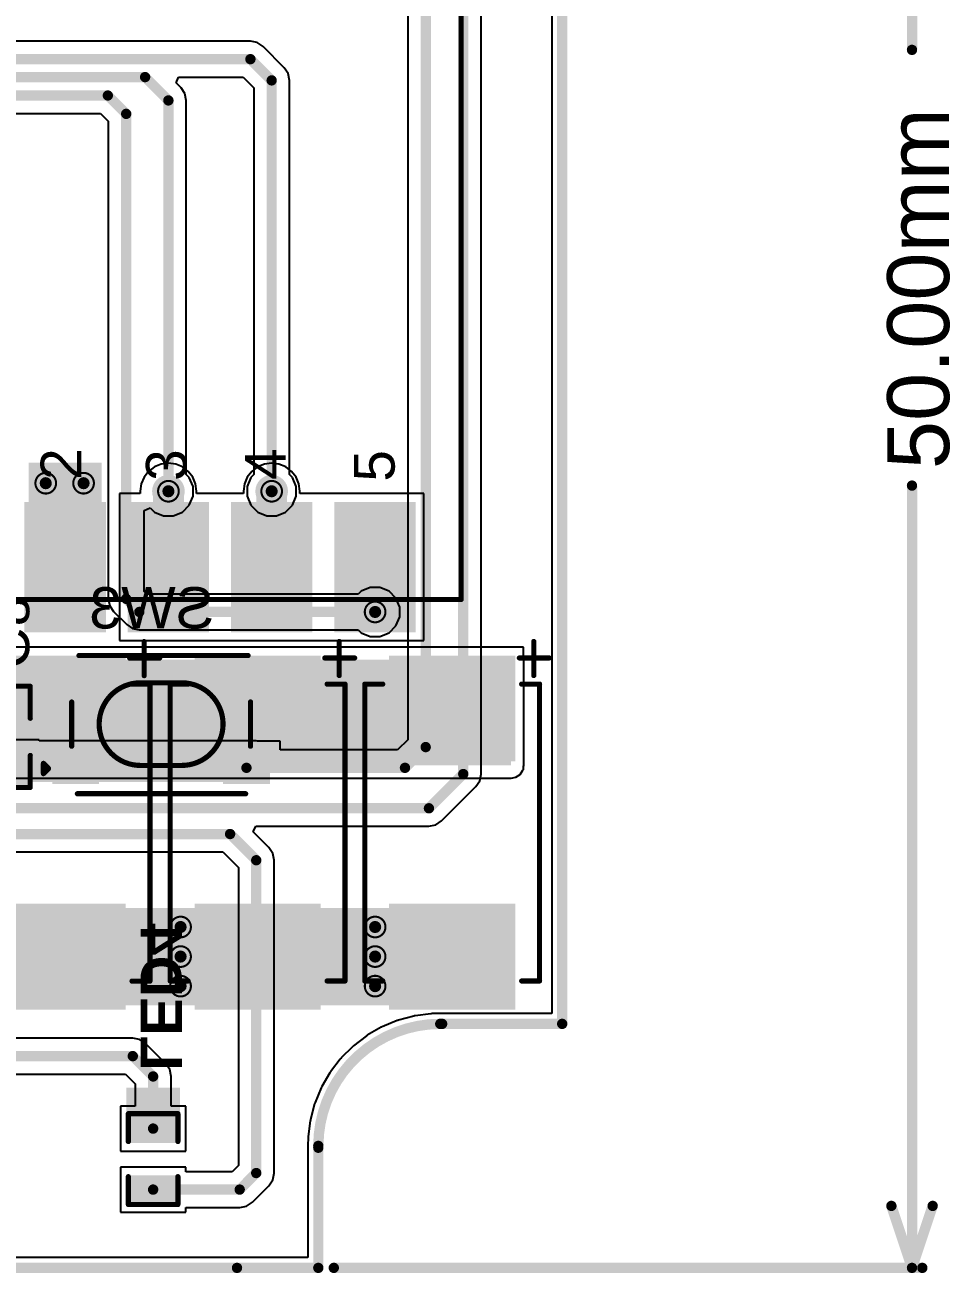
# Model space of a CAD drawing. Header units: inches. Extents: x -46 to 312, y 0 to 111.
# Drawn here: x -7.22 to 15.54, y -0.13 to 30.56 of the extents above; entities that cross this region are included whole.
import ezdxf

# ---------------------------------------------------------------- set-up
doc = ezdxf.new("R2010")
doc.units = ezdxf.units.IN
for name, color, linetype in [('Board Outline', 216, 'Continuous'), ('Bottom Layer', 5, 'Continuous'), ('Bottom Overlay', 54, 'Continuous'), ('Bottom Paste', 16, 'Continuous'), ('Bottom Solder', 6, 'Continuous'), ('Draft and Dimension', 6, 'Continuous'), ('Drill Drawing', 1, 'Continuous'), ('Top Layer', 1, 'Continuous'), ('Top Overlay', 2, 'Continuous'), ('Top Paste', 8, 'Continuous'), ('Top Solder', 216, 'Continuous'), ('Via Holes', 16, 'Continuous')]:
    doc.layers.add(name, color=color, linetype=linetype)
doc.styles.add('Arial', font='', dxfattribs={"height": 0.2})
doc.styles.add('Arial_Bold', font='', dxfattribs={"height": 0.2})
doc.styles.get('Arial').set_extended_font_data('Arial')
doc.styles.get('Arial_Bold').set_extended_font_data('Arial', bold=True)

# ---------------------------------------------------------------- blocks, each defined once
blk = doc.blocks.new('TSA016A2518A_B_3')
at = {"layer": 'Bottom Layer'}
for points in [[(-2.625, 1.425), (-1.575, 1.425), (-1.575, 0.725), (-2.625, 0.725)], [(1.575, 1.425), (2.625, 1.425), (2.625, 0.725), (1.575, 0.725)], [(-2.625, -0.725), (-1.575, -0.725), (-1.575, -1.425), (-2.625, -1.425)], [(1.575, -0.725), (2.625, -0.725), (2.625, -1.425), (1.575, -1.425)]]:
    blk.add_hatch(color=5, dxfattribs=at).paths.add_polyline_path(points)
at = {"layer": 'Bottom Paste'}
for points in [[(-2.625, 1.425), (-1.575, 1.425), (-1.575, 0.725), (-2.625, 0.725)], [(1.575, 1.425), (2.625, 1.425), (2.625, 0.725), (1.575, 0.725)], [(-2.625, -0.725), (-1.575, -0.725), (-1.575, -1.425), (-2.625, -1.425)], [(1.575, -0.725), (2.625, -0.725), (2.625, -1.425), (1.575, -1.425)]]:
    blk.add_hatch(color=16, dxfattribs=at).paths.add_polyline_path(points)
at = {"layer": 'Bottom Solder'}
for points in [[(-2.676, 1.476), (-1.524, 1.476), (-1.524, 0.674), (-2.676, 0.674)], [(1.524, 1.476), (2.676, 1.476), (2.676, 0.674), (1.524, 0.674)], [(-2.676, -0.674), (-1.524, -0.674), (-1.524, -1.476), (-2.676, -1.476)], [(1.524, -0.674), (2.676, -0.674), (2.676, -1.476), (1.524, -1.476)]]:
    blk.add_hatch(color=6, dxfattribs=at).paths.add_polyline_path(points)
at = {"layer": 'Bottom Overlay', "const_width": 0.127}
for points in [[(-2.02, 1.686), (-1.395, 1.686)], [(-1.395, 1.686), (1.367, 1.686)], [(1.367, 1.686), (2.14, 1.686)], [(-0.508, 1.016), (0.508, 1.016)], [(-2.2, -0.544), (-2.2, 0.544)], [(2.2, -0.544), (2.2, 0.544)], [(-2.896, -0.965), (-2.769, -1.092)], [(-2.896, -1.219), (-2.896, -0.965)], [(-2.896, -1.219), (-2.769, -1.092)], [(-0.508, -1.016), (0.508, -1.016)], [(-2.06, -1.712), (-1.366, -1.712)], [(-1.366, -1.712), (1.366, -1.712)], [(1.366, -1.712), (2.08, -1.712)]]:
    blk.add_lwpolyline(points, dxfattribs=at)
at = {"layer": 'Bottom Overlay', "const_width": 0.0635}
for points in [[(-2.052, 1.686, 1), (-1.988, 1.686, 1)], [(-1.427, 1.686, 1), (-1.363, 1.686, 1)], [(-1.427, 1.686, 1), (-1.363, 1.686, 1)], [(1.335, 1.686, 1), (1.399, 1.686, 1)], [(1.335, 1.686, 1), (1.399, 1.686, 1)], [(2.108, 1.686, 1), (2.172, 1.686, 1)], [(-0.54, 1.016, 1), (-0.476, 1.016, 1)], [(-0.54, 1.016, 1), (-0.476, 1.016, 1)], [(0.476, 1.016, 1), (0.54, 1.016, 1)], [(0.476, 1.016, 1), (0.54, 1.016, 1)], [(-2.232, 0.544, 1), (-2.168, 0.544, 1)], [(2.168, 0.544, 1), (2.232, 0.544, 1)], [(-2.232, -0.544, 1), (-2.168, -0.544, 1)], [(2.168, -0.544, 1), (2.232, -0.544, 1)], [(-2.927, -0.965, 1), (-2.864, -0.965, 1)], [(-2.927, -0.965, 1), (-2.864, -0.965, 1)], [(-2.927, -1.219, 1), (-2.864, -1.219, 1)], [(-2.927, -1.219, 1), (-2.864, -1.219, 1)], [(-2.8, -1.092, 1), (-2.737, -1.092, 1)], [(-2.8, -1.092, 1), (-2.737, -1.092, 1)], [(-0.54, -1.016, 1), (-0.476, -1.016, 1)], [(-0.54, -1.016, 1), (-0.476, -1.016, 1)], [(0.476, -1.016, 1), (0.54, -1.016, 1)], [(0.476, -1.016, 1), (0.54, -1.016, 1)], [(-2.092, -1.712, 1), (-2.028, -1.712, 1)], [(-1.398, -1.712, 1), (-1.335, -1.712, 1)], [(-1.398, -1.712, 1), (-1.335, -1.712, 1)], [(1.335, -1.712, 1), (1.398, -1.712, 1)], [(1.335, -1.712, 1), (1.398, -1.712, 1)], [(2.048, -1.712, 1), (2.112, -1.712, 1)]]:
    blk.add_lwpolyline(points, format="xyb", close=True, dxfattribs=at)
at = {"layer": 'Bottom Overlay', "const_width": 0.127}
for points in [[(-0.508, -1.016, -1), (-0.508, 1.016)], [(0.508, 1.016, -1), (0.508, -1.016)]]:
    blk.add_lwpolyline(points, format="xyb", dxfattribs=at)
blk = doc.blocks.new('HC_12_M______SMD_6')
at = {"layer": 'Top Layer'}
for points in [[(-14.873, 6.906), (-11.873, 6.906), (-11.873, 5.106), (-14.873, 5.106)], [(11.627, 6.026), (14.627, 6.026), (14.627, 4.226), (11.627, 4.226)], [(-14.873, 4.366), (-11.873, 4.366), (-11.873, 2.566), (-14.873, 2.566)], [(11.627, 3.486), (14.627, 3.486), (14.627, 1.686), (11.627, 1.686)], [(-14.873, 1.826), (-11.873, 1.826), (-11.873, 0.026), (-14.873, 0.026)], [(11.627, 0.946), (14.627, 0.946), (14.627, -0.854), (11.627, -0.854)], [(-14.873, -0.714), (-11.873, -0.714), (-11.873, -2.514), (-14.873, -2.514)], [(-14.873, -3.254), (-11.873, -3.254), (-11.873, -5.054), (-14.873, -5.054)]]:
    blk.add_hatch(color=1, dxfattribs=at).paths.add_polyline_path(points)
at = {"layer": 'Top Paste'}
for points in [[(-14.873, 6.906), (-11.873, 6.906), (-11.873, 5.106), (-14.873, 5.106)], [(11.627, 6.026), (14.627, 6.026), (14.627, 4.226), (11.627, 4.226)], [(-14.873, 4.366), (-11.873, 4.366), (-11.873, 2.566), (-14.873, 2.566)], [(11.627, 3.486), (14.627, 3.486), (14.627, 1.686), (11.627, 1.686)], [(-14.873, 1.826), (-11.873, 1.826), (-11.873, 0.026), (-14.873, 0.026)], [(11.627, 0.946), (14.627, 0.946), (14.627, -0.854), (11.627, -0.854)], [(-14.873, -0.714), (-11.873, -0.714), (-11.873, -2.514), (-14.873, -2.514)], [(-14.873, -3.254), (-11.873, -3.254), (-11.873, -5.054), (-14.873, -5.054)]]:
    blk.add_hatch(color=8, dxfattribs=at).paths.add_polyline_path(points)
at = {"layer": 'Top Solder'}
for points in [[(-14.975, 7.008), (-11.772, 7.008), (-11.772, 5.005), (-14.975, 5.005)], [(11.525, 6.128), (14.728, 6.128), (14.728, 4.125), (11.525, 4.125)], [(-14.975, 4.468), (-11.772, 4.468), (-11.772, 2.465), (-14.975, 2.465)], [(11.525, 3.588), (14.728, 3.588), (14.728, 1.585), (11.525, 1.585)], [(-14.975, 1.928), (-11.772, 1.928), (-11.772, -0.075), (-14.975, -0.075)], [(11.525, 1.048), (14.728, 1.048), (14.728, -0.955), (11.525, -0.955)], [(-14.975, -0.612), (-11.772, -0.612), (-11.772, -2.615), (-14.975, -2.615)], [(-14.975, -3.152), (-11.772, -3.152), (-11.772, -5.155), (-14.975, -5.155)]]:
    blk.add_hatch(color=216, dxfattribs=at).paths.add_polyline_path(points)
at = {"layer": 'Top Overlay', "const_width": 0.127}
for points in [[(-14.173, 8.126), (-14.173, -6.274)], [(-14.173, 8.126), (13.627, 8.126)], [(13.627, 8.126), (13.627, -6.274)], [(-14.173, -6.274), (13.627, -6.274)]]:
    blk.add_lwpolyline(points, dxfattribs=at)
at = {"layer": 'Top Overlay', "const_width": 0.0635}
for points in [[(-14.205, 8.126, 1), (-14.141, 8.126, 1)], [(-14.205, 8.126, 1), (-14.141, 8.126, 1)], [(13.595, 8.126, 1), (13.659, 8.126, 1)], [(13.595, 8.126, 1), (13.659, 8.126, 1)], [(-14.205, -6.274, 1), (-14.141, -6.274, 1)], [(-14.205, -6.274, 1), (-14.141, -6.274, 1)], [(13.595, -6.274, 1), (13.659, -6.274, 1)], [(13.595, -6.274, 1), (13.659, -6.274, 1)]]:
    blk.add_lwpolyline(points, format="xyb", close=True, dxfattribs=at)
at = {"layer": 'Top Overlay', "style": 'Arial'}
for s, p in [('1', (-11.028, 5.612)), ('7', (10.331, 4.696)), ('2', (-11.23, 3.07)), ('6', (10.131, 2.232)), ('3', (-11.255, 0.479)), ('8', (10.131, -0.359)), ('4', (-11.23, -1.959)), ('5', (-11.274, -4.64))]:
    blk.add_text(s, height=1, dxfattribs=at).set_placement(p)
blk = doc.blocks.new('CASE_D_9')
at = {"layer": 'Top Layer'}
for points in [[(-4.25, 1.45), (-1.85, 1.45), (-1.85, -1.45), (-4.25, -1.45)], [(1.85, 1.45), (4.25, 1.45), (4.25, -1.45), (1.85, -1.45)]]:
    blk.add_hatch(color=1, dxfattribs=at).paths.add_polyline_path(points)
at = {"layer": 'Top Paste'}
for points in [[(-4.25, 1.45), (-1.85, 1.45), (-1.85, -1.45), (-4.25, -1.45)], [(1.85, 1.45), (4.25, 1.45), (4.25, -1.45), (1.85, -1.45)]]:
    blk.add_hatch(color=8, dxfattribs=at).paths.add_polyline_path(points)
at = {"layer": 'Top Solder'}
for points in [[(-4.352, 1.552), (-1.748, 1.552), (-1.748, -1.552), (-4.352, -1.552)], [(1.748, 1.552), (4.352, 1.552), (4.352, -1.552), (1.748, -1.552)]]:
    blk.add_hatch(color=216, dxfattribs=at).paths.add_polyline_path(points)
at = {"layer": 'Top Overlay', "const_width": 0.127}
for points in [[(-4.293, 1.651), (-4.293, 2.388)], [(-3.65, 1.709), (-3.65, 2.15)], [(3.65, 2.15), (-3.65, 2.15)], [(3.65, 1.709), (3.65, 2.15)], [(-3.861, 2.007), (-4.699, 2.007)], [(-3.65, -2.15), (-3.65, -1.709)], [(3.65, -2.15), (3.65, -1.709)], [(3.65, -2.15), (-3.65, -2.15)]]:
    blk.add_lwpolyline(points, dxfattribs=at)
at = {"layer": 'Top Overlay', "const_width": 0.0635}
for points in [[(-4.324, 2.388, 1), (-4.261, 2.388, 1)], [(-3.682, 2.15, 1), (-3.618, 2.15, 1)], [(-3.682, 2.15, 1), (-3.618, 2.15, 1)], [(3.618, 2.15, 1), (3.682, 2.15, 1)], [(3.618, 2.15, 1), (3.682, 2.15, 1)], [(-4.731, 2.007, 1), (-4.667, 2.007, 1)], [(-3.893, 2.007, 1), (-3.829, 2.007, 1)], [(-4.324, 1.651, 1), (-4.261, 1.651, 1)], [(-3.682, 1.709, 1), (-3.618, 1.709, 1)], [(3.618, 1.709, 1), (3.682, 1.709, 1)], [(-3.682, -1.709, 1), (-3.618, -1.709, 1)], [(3.618, -1.709, 1), (3.682, -1.709, 1)], [(-3.682, -2.15, 1), (-3.618, -2.15, 1)], [(-3.682, -2.15, 1), (-3.618, -2.15, 1)], [(3.618, -2.15, 1), (3.682, -2.15, 1)], [(3.618, -2.15, 1), (3.682, -2.15, 1)]]:
    blk.add_lwpolyline(points, format="xyb", close=True, dxfattribs=at)
blk = doc.blocks.new('CASE_D_10')
at = {"layer": 'Top Layer'}
for points in [[(-4.25, 1.45), (-1.85, 1.45), (-1.85, -1.45), (-4.25, -1.45)], [(1.85, 1.45), (4.25, 1.45), (4.25, -1.45), (1.85, -1.45)]]:
    blk.add_hatch(color=1, dxfattribs=at).paths.add_polyline_path(points)
at = {"layer": 'Top Paste'}
for points in [[(-4.25, 1.45), (-1.85, 1.45), (-1.85, -1.45), (-4.25, -1.45)], [(1.85, 1.45), (4.25, 1.45), (4.25, -1.45), (1.85, -1.45)]]:
    blk.add_hatch(color=8, dxfattribs=at).paths.add_polyline_path(points)
at = {"layer": 'Top Solder'}
for points in [[(-4.352, 1.552), (-1.748, 1.552), (-1.748, -1.552), (-4.352, -1.552)], [(1.748, 1.552), (4.352, 1.552), (4.352, -1.552), (1.748, -1.552)]]:
    blk.add_hatch(color=216, dxfattribs=at).paths.add_polyline_path(points)
at = {"layer": 'Top Overlay', "const_width": 0.127}
for points in [[(-4.293, 1.651), (-4.293, 2.388)], [(3.65, 2.15), (-3.65, 2.15)], [(-3.65, 1.709), (-3.65, 2.15)], [(3.65, 1.709), (3.65, 2.15)], [(-3.861, 2.007), (-4.699, 2.007)], [(-3.65, -2.15), (-3.65, -1.709)], [(3.65, -2.15), (3.65, -1.709)], [(3.65, -2.15), (-3.65, -2.15)]]:
    blk.add_lwpolyline(points, dxfattribs=at)
at = {"layer": 'Top Overlay', "const_width": 0.0635}
for points in [[(-4.324, 2.388, 1), (-4.261, 2.388, 1)], [(-3.682, 2.15, 1), (-3.618, 2.15, 1)], [(-3.682, 2.15, 1), (-3.618, 2.15, 1)], [(3.618, 2.15, 1), (3.682, 2.15, 1)], [(3.618, 2.15, 1), (3.682, 2.15, 1)], [(-4.731, 2.007, 1), (-4.667, 2.007, 1)], [(-3.893, 2.007, 1), (-3.829, 2.007, 1)], [(-4.324, 1.651, 1), (-4.261, 1.651, 1)], [(-3.682, 1.709, 1), (-3.618, 1.709, 1)], [(3.618, 1.709, 1), (3.682, 1.709, 1)], [(-3.682, -1.709, 1), (-3.618, -1.709, 1)], [(3.618, -1.709, 1), (3.682, -1.709, 1)], [(-3.682, -2.15, 1), (-3.618, -2.15, 1)], [(-3.682, -2.15, 1), (-3.618, -2.15, 1)], [(3.618, -2.15, 1), (3.682, -2.15, 1)], [(3.618, -2.15, 1), (3.682, -2.15, 1)]]:
    blk.add_lwpolyline(points, format="xyb", close=True, dxfattribs=at)
blk = doc.blocks.new('LED_0603_B_39')
at = {"layer": 'Bottom Layer'}
for points in [[(-1, 0.5), (-0.5, 0.5), (-0.5, -0.5), (-1, -0.5)], [(0.5, 0.5), (1, 0.5), (1, -0.5), (0.5, -0.5)]]:
    blk.add_hatch(color=5, dxfattribs=at).paths.add_polyline_path(points)
at = {"layer": 'Bottom Overlay'}
blk.add_hatch(color=54, dxfattribs=at).paths.add_polyline_path([(1.118, -0.66), (1.753, -0.66), (1.753, 0.66), (1.118, 0.66)])
at = {"layer": 'Bottom Paste'}
for points in [[(-1, 0.5), (-0.5, 0.5), (-0.5, -0.5), (-1, -0.5)], [(0.5, 0.5), (1, 0.5), (1, -0.5), (0.5, -0.5)]]:
    blk.add_hatch(color=16, dxfattribs=at).paths.add_polyline_path(points)
at = {"layer": 'Bottom Solder'}
for points in [[(-1.102, 0.602), (-0.398, 0.602), (-0.398, -0.602), (-1.102, -0.602)], [(0.398, 0.602), (1.102, 0.602), (1.102, -0.602), (0.398, -0.602)]]:
    blk.add_hatch(color=6, dxfattribs=at).paths.add_polyline_path(points)
at = {"layer": 'Bottom Overlay', "const_width": 0.127}
for points in [[(-1.118, 0.61), (-0.432, 0.61)], [(-1.118, 0.61), (-1.118, -0.61)], [(0.432, 0.61), (1.118, 0.61)], [(1.118, 0.61), (1.118, -0.61)], [(-1.118, -0.61), (-0.432, -0.61)], [(0.432, -0.61), (1.118, -0.61)]]:
    blk.add_lwpolyline(points, dxfattribs=at)
at = {"layer": 'Bottom Overlay', "const_width": 0.0635}
for points in [[(-1.149, 0.61, 1), (-1.086, 0.61, 1)], [(-1.149, 0.61, 1), (-1.086, 0.61, 1)], [(-0.464, 0.61, 1), (-0.4, 0.61, 1)], [(0.4, 0.61, 1), (0.464, 0.61, 1)], [(1.086, 0.61, 1), (1.149, 0.61, 1)], [(1.086, 0.61, 1), (1.149, 0.61, 1)], [(-1.149, -0.61, 1), (-1.086, -0.61, 1)], [(-1.149, -0.61, 1), (-1.086, -0.61, 1)], [(-0.464, -0.61, 1), (-0.4, -0.61, 1)], [(0.4, -0.61, 1), (0.464, -0.61, 1)], [(1.086, -0.61, 1), (1.149, -0.61, 1)], [(1.086, -0.61, 1), (1.149, -0.61, 1)]]:
    blk.add_lwpolyline(points, format="xyb", close=True, dxfattribs=at)
blk = doc.blocks.new('CASE_D_84')
at = {"layer": 'Top Layer'}
for points in [[(-4.25, 1.45), (-1.85, 1.45), (-1.85, -1.45), (-4.25, -1.45)], [(1.85, 1.45), (4.25, 1.45), (4.25, -1.45), (1.85, -1.45)]]:
    blk.add_hatch(color=1, dxfattribs=at).paths.add_polyline_path(points)
at = {"layer": 'Top Paste'}
for points in [[(-4.25, 1.45), (-1.85, 1.45), (-1.85, -1.45), (-4.25, -1.45)], [(1.85, 1.45), (4.25, 1.45), (4.25, -1.45), (1.85, -1.45)]]:
    blk.add_hatch(color=8, dxfattribs=at).paths.add_polyline_path(points)
at = {"layer": 'Top Solder'}
for points in [[(-4.352, 1.552), (-1.748, 1.552), (-1.748, -1.552), (-4.352, -1.552)], [(1.748, 1.552), (4.352, 1.552), (4.352, -1.552), (1.748, -1.552)]]:
    blk.add_hatch(color=216, dxfattribs=at).paths.add_polyline_path(points)
at = {"layer": 'Top Overlay', "const_width": 0.127}
for points in [[(-4.293, 1.651), (-4.293, 2.388)], [(-3.65, 1.709), (-3.65, 2.15)], [(3.65, 2.15), (-3.65, 2.15)], [(3.65, 1.709), (3.65, 2.15)], [(-3.861, 2.007), (-4.699, 2.007)], [(-3.65, -2.15), (-3.65, -1.709)], [(3.65, -2.15), (3.65, -1.709)], [(3.65, -2.15), (-3.65, -2.15)]]:
    blk.add_lwpolyline(points, dxfattribs=at)
at = {"layer": 'Top Overlay', "const_width": 0.0635}
for points in [[(-4.324, 2.388, 1), (-4.261, 2.388, 1)], [(-3.682, 2.15, 1), (-3.618, 2.15, 1)], [(-3.682, 2.15, 1), (-3.618, 2.15, 1)], [(3.618, 2.15, 1), (3.682, 2.15, 1)], [(3.618, 2.15, 1), (3.682, 2.15, 1)], [(-4.731, 2.007, 1), (-4.667, 2.007, 1)], [(-3.893, 2.007, 1), (-3.829, 2.007, 1)], [(-4.324, 1.651, 1), (-4.261, 1.651, 1)], [(-3.682, 1.709, 1), (-3.618, 1.709, 1)], [(3.618, 1.709, 1), (3.682, 1.709, 1)], [(-3.682, -1.709, 1), (-3.618, -1.709, 1)], [(3.618, -1.709, 1), (3.682, -1.709, 1)], [(-3.682, -2.15, 1), (-3.618, -2.15, 1)], [(-3.682, -2.15, 1), (-3.618, -2.15, 1)], [(3.618, -2.15, 1), (3.682, -2.15, 1)], [(3.618, -2.15, 1), (3.682, -2.15, 1)]]:
    blk.add_lwpolyline(points, format="xyb", close=True, dxfattribs=at)
blk = doc.blocks.new('C__0603_B_86')
at = {"layer": 'Bottom Layer'}
for points in [[(-1.143, -0.445), (-1.143, 0.445), (-0.381, 0.445), (-0.381, -0.445)], [(0.381, -0.445), (0.381, 0.445), (1.143, 0.445), (1.143, -0.445)]]:
    blk.add_hatch(color=5, dxfattribs=at).paths.add_polyline_path(points)
at = {"layer": 'Bottom Paste'}
for points in [[(-1.143, -0.445), (-1.143, 0.445), (-0.381, 0.445), (-0.381, -0.445)], [(0.381, -0.445), (0.381, 0.445), (1.143, 0.445), (1.143, -0.445)]]:
    blk.add_hatch(color=16, dxfattribs=at).paths.add_polyline_path(points)
at = {"layer": 'Bottom Solder'}
for points in [[(-1.203, -0.504), (-1.203, 0.504), (-0.321, 0.504), (-0.321, -0.504)], [(0.321, -0.504), (0.321, 0.504), (1.203, 0.504), (1.203, -0.504)]]:
    blk.add_hatch(color=6, dxfattribs=at).paths.add_polyline_path(points)
at = {"layer": 'Bottom Overlay', "const_width": 0.127}
for points in [[(-1.245, 0.533), (-0.457, 0.533)], [(-1.245, 0.533), (-1.245, -0.533)], [(0.457, 0.533), (1.245, 0.533)], [(1.245, 0.533), (1.245, -0.533)], [(-1.245, -0.533), (-0.457, -0.533)], [(0.457, -0.533), (1.245, -0.533)]]:
    blk.add_lwpolyline(points, dxfattribs=at)
at = {"layer": 'Bottom Overlay', "const_width": 0.0635}
for points in [[(-1.276, 0.533, 1), (-1.213, 0.533, 1)], [(-1.276, 0.533, 1), (-1.213, 0.533, 1)], [(-0.489, 0.533, 1), (-0.425, 0.533, 1)], [(0.425, 0.533, 1), (0.489, 0.533, 1)], [(1.213, 0.533, 1), (1.276, 0.533, 1)], [(1.213, 0.533, 1), (1.276, 0.533, 1)], [(-1.276, -0.533, 1), (-1.213, -0.533, 1)], [(-1.276, -0.533, 1), (-1.213, -0.533, 1)], [(-0.489, -0.533, 1), (-0.425, -0.533, 1)], [(0.425, -0.533, 1), (0.489, -0.533, 1)], [(1.213, -0.533, 1), (1.276, -0.533, 1)], [(1.213, -0.533, 1), (1.276, -0.533, 1)]]:
    blk.add_lwpolyline(points, format="xyb", close=True, dxfattribs=at)

msp = doc.modelspace()

# ---------------------------------------------------------------- hatches: boundary and pattern name
at = {"layer": 'Bottom Layer'}
h = msp.add_hatch(color=5, dxfattribs=at)
edge = h.paths.add_edge_path()
edge.add_arc((-6.706, 19.295), 0.3, 0, 360)
h = msp.add_hatch(color=5, dxfattribs=at)
edge = h.paths.add_edge_path()
edge.add_arc((-5.775, 19.295), 0.3, 0, 360)
h = msp.add_hatch(color=5, dxfattribs=at)
edge = h.paths.add_edge_path()
edge.add_arc((-3.688, 19.097), 0.3, 0, 360)
h = msp.add_hatch(color=5, dxfattribs=at)
edge = h.paths.add_edge_path()
edge.add_arc((-1.148, 19.097), 0.3, 0, 360)
h = msp.add_hatch(color=5, dxfattribs=at)
edge = h.paths.add_edge_path()
edge.add_arc((1.397, 16.129), 0.3, 0, 360)
msp.add_hatch(color=5, dxfattribs=at).paths.add_polyline_path([(-1.527, 12.646), (-9.144, 12.646), (-9.144, 11.946), (-1.527, 11.946)])
h = msp.add_hatch(color=5, dxfattribs=at)
edge = h.paths.add_edge_path()
edge.add_arc((-3.389, 8.382), 0.3, 0, 360)
h = msp.add_hatch(color=5, dxfattribs=at)
edge = h.paths.add_edge_path()
edge.add_arc((1.397, 8.382), 0.3, 0, 360)
h = msp.add_hatch(color=5, dxfattribs=at)
edge = h.paths.add_edge_path()
edge.add_arc((-3.389, 7.655), 0.3, 0, 360)
h = msp.add_hatch(color=5, dxfattribs=at)
edge = h.paths.add_edge_path()
edge.add_arc((1.397, 7.655), 0.3, 0, 360)
h = msp.add_hatch(color=5, dxfattribs=at)
edge = h.paths.add_edge_path()
edge.add_arc((-3.389, 6.928), 0.3, 0, 360)
h = msp.add_hatch(color=5, dxfattribs=at)
edge = h.paths.add_edge_path()
edge.add_arc((1.397, 6.928), 0.3, 0, 360)
at = {"layer": 'Bottom Solder'}
h = msp.add_hatch(color=6, dxfattribs=at)
edge = h.paths.add_edge_path()
edge.add_arc((-6.706, 19.295), 0.402, 0, 360)
h = msp.add_hatch(color=6, dxfattribs=at)
edge = h.paths.add_edge_path()
edge.add_arc((-5.775, 19.295), 0.402, 0, 360)
h = msp.add_hatch(color=6, dxfattribs=at)
edge = h.paths.add_edge_path()
edge.add_arc((-3.688, 19.097), 0.402, 0, 360)
h = msp.add_hatch(color=6, dxfattribs=at)
edge = h.paths.add_edge_path()
edge.add_arc((-1.148, 19.097), 0.402, 0, 360)
h = msp.add_hatch(color=6, dxfattribs=at)
edge = h.paths.add_edge_path()
edge.add_arc((1.397, 16.129), 0.402, 0, 360)
h = msp.add_hatch(color=6, dxfattribs=at)
edge = h.paths.add_edge_path()
edge.add_arc((-3.389, 8.382), 0.402, 0, 360)
h = msp.add_hatch(color=6, dxfattribs=at)
edge = h.paths.add_edge_path()
edge.add_arc((1.397, 8.382), 0.402, 0, 360)
h = msp.add_hatch(color=6, dxfattribs=at)
edge = h.paths.add_edge_path()
edge.add_arc((-3.389, 7.655), 0.402, 0, 360)
h = msp.add_hatch(color=6, dxfattribs=at)
edge = h.paths.add_edge_path()
edge.add_arc((1.397, 7.655), 0.402, 0, 360)
h = msp.add_hatch(color=6, dxfattribs=at)
edge = h.paths.add_edge_path()
edge.add_arc((-3.389, 6.928), 0.402, 0, 360)
h = msp.add_hatch(color=6, dxfattribs=at)
edge = h.paths.add_edge_path()
edge.add_arc((1.397, 6.928), 0.402, 0, 360)
at = {"layer": 'Top Layer'}
for points in [[(-7.128, 17.018), (-5.328, 17.018), (-5.328, 19.797), (-7.128, 19.797)], [(-11.941, 12.355), (4.743, 12.355), (4.743, 14.955), (-11.941, 14.955)], [(-7.742, 6.455), (4.743, 6.455), (4.743, 8.852), (-7.742, 8.852)]]:
    msp.add_hatch(color=1, dxfattribs=at).paths.add_polyline_path(points)
h = msp.add_hatch(color=1, dxfattribs=at)
edge = h.paths.add_edge_path()
edge.add_arc((-6.706, 19.295), 0.3, 0, 360)
h = msp.add_hatch(color=1, dxfattribs=at)
edge = h.paths.add_edge_path()
edge.add_arc((-5.775, 19.295), 0.3, 0, 360)
h = msp.add_hatch(color=1, dxfattribs=at)
edge = h.paths.add_edge_path()
edge.add_arc((-3.688, 19.097), 0.3, 0, 360)
h = msp.add_hatch(color=1, dxfattribs=at)
edge = h.paths.add_edge_path()
edge.add_arc((-1.148, 19.097), 0.3, 0, 360)
h = msp.add_hatch(color=1, dxfattribs=at)
edge = h.paths.add_edge_path()
edge.add_arc((1.397, 16.129), 0.3, 0, 360)
h = msp.add_hatch(color=1, dxfattribs=at)
edge = h.paths.add_edge_path()
edge.add_arc((-3.389, 8.382), 0.3, 0, 360)
h = msp.add_hatch(color=1, dxfattribs=at)
edge = h.paths.add_edge_path()
edge.add_arc((1.397, 8.382), 0.3, 0, 360)
h = msp.add_hatch(color=1, dxfattribs=at)
edge = h.paths.add_edge_path()
edge.add_arc((-3.389, 7.655), 0.3, 0, 360)
h = msp.add_hatch(color=1, dxfattribs=at)
edge = h.paths.add_edge_path()
edge.add_arc((1.397, 7.655), 0.3, 0, 360)
h = msp.add_hatch(color=1, dxfattribs=at)
edge = h.paths.add_edge_path()
edge.add_arc((-3.389, 6.928), 0.3, 0, 360)
h = msp.add_hatch(color=1, dxfattribs=at)
edge = h.paths.add_edge_path()
edge.add_arc((1.397, 6.928), 0.3, 0, 360)
at = {"layer": 'Top Solder'}
h = msp.add_hatch(color=216, dxfattribs=at)
edge = h.paths.add_edge_path()
edge.add_arc((-6.706, 19.295), 0.402, 0, 360)
h = msp.add_hatch(color=216, dxfattribs=at)
edge = h.paths.add_edge_path()
edge.add_arc((-5.775, 19.295), 0.402, 0, 360)
h = msp.add_hatch(color=216, dxfattribs=at)
edge = h.paths.add_edge_path()
edge.add_arc((-3.688, 19.097), 0.402, 0, 360)
h = msp.add_hatch(color=216, dxfattribs=at)
edge = h.paths.add_edge_path()
edge.add_arc((-1.148, 19.097), 0.402, 0, 360)
h = msp.add_hatch(color=216, dxfattribs=at)
edge = h.paths.add_edge_path()
edge.add_arc((1.397, 16.129), 0.402, 0, 360)
h = msp.add_hatch(color=216, dxfattribs=at)
edge = h.paths.add_edge_path()
edge.add_arc((-3.389, 8.382), 0.402, 0, 360)
h = msp.add_hatch(color=216, dxfattribs=at)
edge = h.paths.add_edge_path()
edge.add_arc((1.397, 8.382), 0.402, 0, 360)
h = msp.add_hatch(color=216, dxfattribs=at)
edge = h.paths.add_edge_path()
edge.add_arc((-3.389, 7.655), 0.402, 0, 360)
h = msp.add_hatch(color=216, dxfattribs=at)
edge = h.paths.add_edge_path()
edge.add_arc((1.397, 7.655), 0.402, 0, 360)
h = msp.add_hatch(color=216, dxfattribs=at)
edge = h.paths.add_edge_path()
edge.add_arc((-3.389, 6.928), 0.402, 0, 360)
h = msp.add_hatch(color=216, dxfattribs=at)
edge = h.paths.add_edge_path()
edge.add_arc((1.397, 6.928), 0.402, 0, 360)
at = {"layer": 'Via Holes'}
h = msp.add_hatch(color=7, dxfattribs=at)
edge = h.paths.add_edge_path()
edge.add_arc((-6.706, 19.295), 0.15, 0, 360)
h = msp.add_hatch(color=7, dxfattribs=at)
edge = h.paths.add_edge_path()
edge.add_arc((-5.775, 19.295), 0.15, 0, 360)
h = msp.add_hatch(color=7, dxfattribs=at)
edge = h.paths.add_edge_path()
edge.add_arc((-3.688, 19.097), 0.15, 0, 360)
h = msp.add_hatch(color=7, dxfattribs=at)
edge = h.paths.add_edge_path()
edge.add_arc((-1.148, 19.097), 0.15, 0, 360)
h = msp.add_hatch(color=7, dxfattribs=at)
edge = h.paths.add_edge_path()
edge.add_arc((1.397, 16.129), 0.15, 0, 360)
h = msp.add_hatch(color=7, dxfattribs=at)
edge = h.paths.add_edge_path()
edge.add_arc((-3.389, 8.382), 0.15, 0, 360)
h = msp.add_hatch(color=7, dxfattribs=at)
edge = h.paths.add_edge_path()
edge.add_arc((1.397, 8.382), 0.15, 0, 360)
h = msp.add_hatch(color=7, dxfattribs=at)
edge = h.paths.add_edge_path()
edge.add_arc((-3.389, 7.655), 0.15, 0, 360)
h = msp.add_hatch(color=7, dxfattribs=at)
edge = h.paths.add_edge_path()
edge.add_arc((1.397, 7.655), 0.15, 0, 360)
h = msp.add_hatch(color=7, dxfattribs=at)
edge = h.paths.add_edge_path()
edge.add_arc((-3.389, 6.928), 0.15, 0, 360)
h = msp.add_hatch(color=7, dxfattribs=at)
edge = h.paths.add_edge_path()
edge.add_arc((1.397, 6.928), 0.15, 0, 360)

# ---------------------------------------------------------------- linework, layer by layer
at = {"layer": 'Board Outline', "const_width": 0.254}
for points in [[(6, 47), (6, 6)], [(3.046, 6), (6, 6)], [(0, 0), (0, 2.954)], [(-41, 0), (0, 0)], [(-2, 0), (-2, 0)]]:
    msp.add_lwpolyline(points, dxfattribs=at)
msp.add_lwpolyline([(0, 3, -0.414214), (3, 6)], format="xyb", dxfattribs=at)
at = {"layer": 'Board Outline', "const_width": 0.127}
for points in [[(2.936, 6, 1), (3.063, 6, 1)], [(2.983, 6, 1), (3.11, 6, 1)], [(5.936, 6, 1), (6.063, 6, 1)], [(5.936, 6, 1), (6.063, 6, 1)], [(-0.064, 3, 1), (0.063, 3, 1)], [(-0.064, 2.954, 1), (0.063, 2.954, 1)], [(-2.064, 0, 1), (-1.937, 0, 1)], [(-2.064, 0, 1), (-1.937, 0, 1)], [(-0.064, 0, 1), (0.063, 0, 1)], [(-0.064, 0, 1), (0.063, 0, 1)]]:
    msp.add_lwpolyline(points, format="xyb", close=True, dxfattribs=at)
at = {"layer": 'Bottom Layer'}
for p, q in [((5.741, 47), (5.741, 6.259)), ((4.005, 12.144), (4.005, 40.454)), ((2.201, 39.555), (2.201, 12.988)), ((-1.67, 30.162), (-20.119, 30.162)), ((-1.502, 30.129), (-1.67, 30.162)), ((-1.359, 30.033), (-1.502, 30.129)), ((-0.837, 29.511), (-1.359, 30.033)), ((-0.741, 29.368), (-0.837, 29.511)), ((-0.837, 29.511), (-0.837, 29.511)), ((-3.5, 29.141), (-3.441, 29.282)), ((-3.441, 29.282), (-1.853, 29.282)), ((-1.853, 29.282), (-1.588, 29.017)), ((-0.708, 29.2), (-0.741, 29.368)), ((-0.708, 19.512), (-0.708, 29.2)), ((-3.377, 29.018), (-3.5, 29.141)), ((-3.281, 28.875), (-3.377, 29.018)), ((-3.248, 28.707), (-3.281, 28.875)), ((-1.588, 29.017), (-1.588, 19.512)), ((-3.248, 19.512), (-3.248, 28.707)), ((-20.33, 28.389), (-5.361, 28.389)), ((-5.361, 28.389), (-5.167, 28.195)), ((-5.167, 28.195), (-5.167, 16.452)), ((-3.175, 19.439), (-3.248, 19.512)), ((-3.083, 19.217), (-3.175, 19.439)), ((-1.661, 19.439), (-1.753, 19.217)), ((-1.588, 19.512), (-1.661, 19.439)), ((-0.635, 19.439), (-0.708, 19.512)), ((-0.543, 19.217), (-0.635, 19.439)), ((-3.083, 18.976), (-3.083, 19.217)), ((-1.753, 19.217), (-1.753, 18.976)), ((-0.543, 18.976), (-0.543, 19.217)), ((-3.345, 18.584), (-3.175, 18.754)), ((-3.175, 18.754), (-3.083, 18.976)), ((-1.753, 18.976), (-1.661, 18.754)), ((-1.661, 18.754), (-1.491, 18.584)), ((-0.805, 18.584), (-0.635, 18.754)), ((-0.635, 18.754), (-0.543, 18.976)), ((-4.286, 18.624), (-4.134, 18.687)), ((-4.286, 16.634), (-4.286, 18.624)), ((-4.134, 18.687), (-4.031, 18.584)), ((-4.031, 18.584), (-3.808, 18.492)), ((-3.808, 18.492), (-3.568, 18.492)), ((-3.568, 18.492), (-3.345, 18.584)), ((-1.491, 18.584), (-1.268, 18.492)), ((-1.268, 18.492), (-1.028, 18.492)), ((-1.028, 18.492), (-0.805, 18.584)), ((-4.221, 16.569), (-4.286, 16.634)), ((1.054, 16.642), (0.982, 16.569)), ((1.277, 16.734), (1.054, 16.642)), ((1.517, 16.734), (1.277, 16.734)), ((1.74, 16.642), (1.517, 16.734)), ((1.91, 16.472), (1.74, 16.642)), ((-5.167, 16.452), (-5.133, 16.283)), ((-5.133, 16.283), (-5.038, 16.141)), ((0.982, 16.569), (-4.221, 16.569)), ((2.002, 16.249), (1.91, 16.472)), ((-5.038, 16.141), (-4.715, 15.818)), ((1.91, 15.786), (2.002, 16.009)), ((2.002, 16.009), (2.002, 16.249)), ((-4.715, 15.818), (-4.572, 15.722)), ((-4.572, 15.722), (-4.404, 15.689)), ((-4.404, 15.689), (0.982, 15.689)), ((0.982, 15.689), (1.054, 15.616)), ((1.74, 15.616), (1.91, 15.786)), ((1.054, 15.616), (1.277, 15.524)), ((1.277, 15.524), (1.517, 15.524)), ((1.517, 15.524), (1.74, 15.616)), ((-6.871, 12.982), (-8.369, 12.982)), ((-6.871, 12.957), (-6.871, 12.982)), ((-1.527, 12.957), (-6.871, 12.957)), ((-1.497, 12.951), (-1.527, 12.957)), ((-0.938, 12.951), (-1.497, 12.951)), ((-0.938, 12.736), (-0.938, 12.951)), ((2.201, 12.988), (1.95, 12.736)), ((1.95, 12.736), (-0.938, 12.736)), ((3.876, 11.833), (3.972, 11.976)), ((3.972, 11.976), (4.005, 12.144)), ((3.033, 10.989), (3.876, 11.833)), ((-1.6, 10.72), (-1.541, 10.86)), ((-1.541, 10.86), (2.722, 10.86)), ((2.722, 10.86), (2.89, 10.894)), ((2.89, 10.894), (3.033, 10.989)), ((-1.216, 10.336), (-1.6, 10.72)), ((-9.173, 10.228), (-2.353, 10.228)), ((-2.353, 10.228), (-1.967, 9.842)), ((-1.12, 10.193), (-1.216, 10.336)), ((-1.216, 10.336), (-1.216, 10.336)), ((-1.087, 10.024), (-1.12, 10.193)), ((-1.967, 9.842), (-1.967, 2.514)), ((-1.087, 2.332), (-1.087, 10.024)), ((-1.087, 10.024), (-1.087, 10.024)), ((2.348, 6.192), (1.969, 6.091)), ((2.365, 6.194), (2.348, 6.192)), ((2.381, 6.199), (2.365, 6.194)), ((2.77, 6.25), (2.381, 6.199)), ((2.783, 6.249), (2.77, 6.25)), ((2.795, 6.252), (2.783, 6.249)), ((2.992, 6.259), (2.795, 6.252)), ((2.996, 6.258), (2.992, 6.259)), ((3, 6.259), (2.996, 6.258)), ((3.046, 6.259), (3, 6.259)), ((5.741, 6.259), (3.046, 6.259)), ((3.046, 6.259), (3.046, 6.259)), ((3.046, 6.259), (3.046, 6.259)), ((1.544, 5.915), (1.204, 5.719)), ((1.56, 5.92), (1.544, 5.915)), ((1.574, 5.93), (1.56, 5.92)), ((1.937, 6.08), (1.574, 5.93)), ((1.953, 6.083), (1.937, 6.08)), ((1.969, 6.091), (1.953, 6.083)), ((-4.564, 5.647), (-11.811, 5.647)), ((-4.396, 5.614), (-4.564, 5.647)), ((-4.253, 5.518), (-4.396, 5.614)), ((1.176, 5.7), (0.864, 5.461)), ((1.191, 5.707), (1.176, 5.7)), ((1.204, 5.719), (1.191, 5.707)), ((-3.753, 5.018), (-4.253, 5.518)), ((0.839, 5.439), (0.561, 5.161)), ((0.853, 5.448), (0.839, 5.439)), ((0.864, 5.461), (0.853, 5.448)), ((-3.657, 4.875), (-3.753, 5.018)), ((0.539, 5.136), (0.3, 4.824)), ((0.552, 5.147), (0.539, 5.136)), ((0.561, 5.161), (0.552, 5.147)), ((-10.554, 4.767), (-4.746, 4.767)), ((-4.746, 4.767), (-4.504, 4.525)), ((-3.624, 4.707), (-3.657, 4.875)), ((-3.624, 3.98), (-3.624, 4.707)), ((0.281, 4.796), (0.085, 4.456)), ((0.293, 4.809), (0.281, 4.796)), ((0.3, 4.824), (0.293, 4.809)), ((-4.504, 4.525), (-4.504, 3.98)), ((0.07, 4.426), (-0.08, 4.063)), ((0.08, 4.44), (0.07, 4.426)), ((0.085, 4.456), (0.08, 4.44)), ((-0.091, 4.031), (-0.193, 3.652)), ((-0.083, 4.047), (-0.091, 4.031)), ((-0.08, 4.063), (-0.083, 4.047)), ((-4.504, 3.98), (-4.869, 3.98)), ((-4.869, 3.98), (-4.869, 2.87)), ((-3.259, 3.98), (-3.624, 3.98)), ((-3.259, 2.87), (-3.259, 3.98)), ((-0.199, 3.619), (-0.25, 3.23)), ((-0.194, 3.635), (-0.199, 3.619)), ((-0.193, 3.652), (-0.194, 3.635)), ((-0.252, 3.205), (-0.259, 3.008)), ((-0.249, 3.217), (-0.252, 3.205)), ((-0.25, 3.23), (-0.249, 3.217)), ((-4.869, 2.87), (-3.259, 2.87)), ((-0.259, 3.008), (-0.258, 3.004)), ((-0.258, 3.004), (-0.259, 3)), ((-0.259, 3), (-0.259, 0.259)), ((-3.259, 2.48), (-4.869, 2.48)), ((-4.869, 2.48), (-4.869, 1.37)), ((-3.259, 2.365), (-3.259, 2.48)), ((-1.967, 2.514), (-2.116, 2.365)), ((-2.116, 2.365), (-3.259, 2.365)), ((-1.216, 2.021), (-1.12, 2.163)), ((-1.12, 2.163), (-1.087, 2.332)), ((-1.623, 1.614), (-1.216, 2.021)), ((-1.766, 1.518), (-1.623, 1.614)), ((-4.869, 1.37), (-3.259, 1.37)), ((-3.259, 1.37), (-3.259, 1.485)), ((-3.259, 1.485), (-1.934, 1.485)), ((-1.934, 1.485), (-1.766, 1.518)), ((-0.259, 0.259), (-7.79, 0.259))]:
    msp.add_line(p, q, dxfattribs=at)
at = {"layer": 'Bottom Layer', "const_width": 0.254}
for points in [[(3.565, 12.144), (3.565, 40.454)], [(2.642, 12.806), (2.642, 39.738)], [(-20.301, 29.722), (-1.67, 29.722)], [(-1.67, 29.722), (-1.148, 29.2)], [(-20.471, 29.281), (-4.262, 29.281)], [(-4.262, 29.281), (-3.688, 28.707)], [(-1.148, 19.097), (-1.148, 29.2)], [(-20.63, 28.829), (-5.178, 28.829)], [(-5.178, 28.829), (-4.727, 28.377)], [(-3.688, 19.097), (-3.688, 28.707)], [(-4.727, 16.452), (-4.727, 28.377)], [(-4.727, 16.452), (-4.404, 16.129)], [(-4.404, 16.129), (1.397, 16.129)], [(2.132, 12.296), (2.642, 12.806)], [(-1.768, 12.296), (2.132, 12.296)], [(2.722, 11.301), (3.565, 12.144)], [(-15.112, 11.301), (2.722, 11.301)], [(-9.588, 10.668), (-2.171, 10.668)], [(-2.171, 10.668), (-1.527, 10.024)], [(-1.527, 2.332), (-1.527, 10.024)], [(-11.811, 5.207), (-4.564, 5.207)], [(-4.564, 5.207), (-4.064, 4.707)], [(-4.064, 3.425), (-4.064, 4.707)], [(-1.934, 1.925), (-1.527, 2.332)], [(-4.064, 1.925), (-1.934, 1.925)]]:
    msp.add_lwpolyline(points, dxfattribs=at)
at = {"layer": 'Bottom Layer', "const_width": 0.127}
for points in [[(-1.734, 29.722, 1), (-1.607, 29.722, 1)], [(-1.734, 29.722, 1), (-1.607, 29.722, 1)], [(-4.325, 29.281, 1), (-4.198, 29.281, 1)], [(-4.325, 29.281, 1), (-4.198, 29.281, 1)], [(-1.212, 29.2, 1), (-1.085, 29.2, 1)], [(-1.212, 29.2, 1), (-1.085, 29.2, 1)], [(-5.242, 28.829, 1), (-5.115, 28.829, 1)], [(-5.242, 28.829, 1), (-5.115, 28.829, 1)], [(-3.752, 28.707, 1), (-3.625, 28.707, 1)], [(-3.752, 28.707, 1), (-3.625, 28.707, 1)], [(-4.79, 28.377, 1), (-4.663, 28.377, 1)], [(-4.79, 28.377, 1), (-4.663, 28.377, 1)], [(-3.752, 19.097, 1), (-3.625, 19.097, 1)], [(-1.212, 19.097, 1), (-1.085, 19.097, 1)], [(-4.79, 16.452, 1), (-4.663, 16.452, 1)], [(-4.79, 16.452, 1), (-4.663, 16.452, 1)], [(-4.467, 16.129, 1), (-4.34, 16.129, 1)], [(-4.467, 16.129, 1), (-4.34, 16.129, 1)], [(1.333, 16.129, 1), (1.46, 16.129, 1)], [(2.578, 12.806, 1), (2.705, 12.806, 1)], [(2.578, 12.806, 1), (2.705, 12.806, 1)], [(-1.832, 12.296, 1), (-1.705, 12.296, 1)], [(2.068, 12.296, 1), (2.195, 12.296, 1)], [(2.068, 12.296, 1), (2.195, 12.296, 1)], [(3.502, 12.144, 1), (3.629, 12.144, 1)], [(3.502, 12.144, 1), (3.629, 12.144, 1)], [(2.658, 11.301, 1), (2.785, 11.301, 1)], [(2.658, 11.301, 1), (2.785, 11.301, 1)], [(-2.234, 10.668, 1), (-2.107, 10.668, 1)], [(-2.234, 10.668, 1), (-2.107, 10.668, 1)], [(-1.591, 10.024, 1), (-1.464, 10.024, 1)], [(-1.591, 10.024, 1), (-1.464, 10.024, 1)], [(-4.628, 5.207, 1), (-4.501, 5.207, 1)], [(-4.628, 5.207, 1), (-4.501, 5.207, 1)], [(-4.128, 4.707, 1), (-4, 4.707, 1)], [(-4.128, 4.707, 1), (-4, 4.707, 1)], [(-4.128, 3.425, 1), (-4, 3.425, 1)], [(-1.591, 2.332, 1), (-1.464, 2.332, 1)], [(-1.591, 2.332, 1), (-1.464, 2.332, 1)], [(-4.128, 1.925, 1), (-4, 1.925, 1)], [(-1.998, 1.925, 1), (-1.871, 1.925, 1)], [(-1.998, 1.925, 1), (-1.871, 1.925, 1)]]:
    msp.add_lwpolyline(points, format="xyb", close=True, dxfattribs=at)
at = {"layer": 'Draft and Dimension', "const_width": 0.254}
for points in [[(14.605, 29.951), (14.605, 50)], [(14.605, 0), (14.605, 19.236)], [(14.097, 1.524), (14.605, 0)], [(14.605, 0), (15.113, 1.524)], [(0.381, 0), (14.859, 0)]]:
    msp.add_lwpolyline(points, dxfattribs=at)
at = {"layer": 'Draft and Dimension', "const_width": 0.127}
for points in [[(14.541, 29.951, 1), (14.668, 29.951, 1)], [(14.541, 19.236, 1), (14.668, 19.236, 1)], [(14.034, 1.524, 1), (14.161, 1.524, 1)], [(15.05, 1.524, 1), (15.177, 1.524, 1)], [(0.317, 0, 1), (0.444, 0, 1)], [(14.541, 0, 1), (14.668, 0, 1)], [(14.541, 0, 1), (14.668, 0, 1)], [(14.541, 0, 1), (14.668, 0, 1)], [(14.796, 0, 1), (14.922, 0, 1)]]:
    msp.add_lwpolyline(points, format="xyb", close=True, dxfattribs=at)
at = {"layer": 'Drill Drawing'}
for points, const_width in [([(-6.452, 19.295, 1), (-6.96, 19.295, 1)], 0.0508), ([(-5.521, 19.295, 1), (-6.029, 19.295, 1)], 0.0508), ([(-3.434, 19.097, 1), (-3.942, 19.097, 1)], 0.0508), ([(-0.894, 19.097, 1), (-1.402, 19.097, 1)], 0.0508), ([(-6.972, 19.295, 1), (-6.947, 19.295, 1)], 0.0254), ([(-6.464, 19.295, 1), (-6.439, 19.295, 1)], 0.0254), ([(-6.042, 19.295, 1), (-6.017, 19.295, 1)], 0.0254), ([(-5.534, 19.295, 1), (-5.509, 19.295, 1)], 0.0254), ([(-3.955, 19.097, 1), (-3.929, 19.097, 1)], 0.0254), ([(-3.447, 19.097, 1), (-3.421, 19.097, 1)], 0.0254), ([(-1.415, 19.097, 1), (-1.389, 19.097, 1)], 0.0254), ([(-0.907, 19.097, 1), (-0.881, 19.097, 1)], 0.0254), ([(1.651, 16.129, 1), (1.143, 16.129, 1)], 0.0508), ([(1.13, 16.129, 1), (1.156, 16.129, 1)], 0.0254), ([(1.638, 16.129, 1), (1.664, 16.129, 1)], 0.0254), ([(-3.135, 8.382, 1), (-3.643, 8.382, 1)], 0.0508), ([(1.651, 8.382, 1), (1.143, 8.382, 1)], 0.0508), ([(-3.655, 8.382, 1), (-3.63, 8.382, 1)], 0.0254), ([(-3.147, 8.382, 1), (-3.122, 8.382, 1)], 0.0254), ([(1.13, 8.382, 1), (1.156, 8.382, 1)], 0.0254), ([(1.638, 8.382, 1), (1.664, 8.382, 1)], 0.0254), ([(-3.135, 7.655, 1), (-3.643, 7.655, 1)], 0.0508), ([(-3.655, 7.655, 1), (-3.63, 7.655, 1)], 0.0254), ([(-3.147, 7.655, 1), (-3.122, 7.655, 1)], 0.0254), ([(1.651, 7.655, 1), (1.143, 7.655, 1)], 0.0508), ([(1.13, 7.655, 1), (1.156, 7.655, 1)], 0.0254), ([(1.638, 7.655, 1), (1.664, 7.655, 1)], 0.0254), ([(-3.135, 6.928, 1), (-3.643, 6.928, 1)], 0.0508), ([(1.651, 6.928, 1), (1.143, 6.928, 1)], 0.0508), ([(-3.655, 6.928, 1), (-3.63, 6.928, 1)], 0.0254), ([(-3.147, 6.928, 1), (-3.122, 6.928, 1)], 0.0254), ([(1.13, 6.928, 1), (1.156, 6.928, 1)], 0.0254), ([(1.638, 6.928, 1), (1.664, 6.928, 1)], 0.0254)]:
    msp.add_lwpolyline(points, format="xyb", close=True, dxfattribs=dict(at, const_width=const_width))
at = {"layer": 'Top Layer'}
for p, q in [((5.741, 47), (5.741, 6.259)), ((-4.034, 19.696), (-4.177, 19.586)), ((-3.867, 19.765), (-4.034, 19.696)), ((-3.688, 19.788), (-3.867, 19.765)), ((-3.509, 19.765), (-3.688, 19.788)), ((-3.342, 19.696), (-3.509, 19.765)), ((-3.199, 19.586), (-3.342, 19.696)), ((-1.494, 19.696), (-1.637, 19.586)), ((-1.327, 19.765), (-1.494, 19.696)), ((-1.148, 19.788), (-1.327, 19.765)), ((-0.969, 19.765), (-1.148, 19.788)), ((-0.802, 19.696), (-0.969, 19.765)), ((-0.659, 19.586), (-0.802, 19.696)), ((-4.287, 19.443), (-4.356, 19.276)), ((-4.177, 19.586), (-4.287, 19.443)), ((-3.089, 19.443), (-3.199, 19.586)), ((-3.02, 19.276), (-3.089, 19.443)), ((-1.747, 19.443), (-1.816, 19.276)), ((-1.637, 19.586), (-1.747, 19.443)), ((-0.549, 19.443), (-0.659, 19.586)), ((-0.48, 19.276), (-0.549, 19.443)), ((-4.38, 19.039), (-4.893, 19.039)), ((-4.893, 19.039), (-4.893, 15.429)), ((-4.356, 19.276), (-4.38, 19.097)), ((-4.38, 19.097), (-4.38, 19.039)), ((-2.996, 19.097), (-3.02, 19.276)), ((-2.996, 19.039), (-2.996, 19.097)), ((-2.505, 19.039), (-2.996, 19.039)), ((-2.483, 19.039), (-2.505, 19.039)), ((-2.353, 19.039), (-2.483, 19.039)), ((-2.331, 19.039), (-2.353, 19.039)), ((-1.84, 19.039), (-2.331, 19.039)), ((-1.816, 19.276), (-1.84, 19.097)), ((-1.84, 19.097), (-1.84, 19.039)), ((-0.456, 19.097), (-0.48, 19.276)), ((-0.456, 19.039), (-0.456, 19.097)), ((0.035, 19.039), (-0.456, 19.039)), ((0.057, 19.039), (0.035, 19.039)), ((0.187, 19.039), (0.057, 19.039)), ((0.209, 19.039), (0.187, 19.039)), ((2.597, 19.039), (0.209, 19.039)), ((2.597, 15.429), (2.597, 19.039)), ((-4.893, 15.429), (-2.505, 15.429)), ((-2.505, 15.429), (-2.483, 15.429)), ((-2.483, 15.429), (-2.353, 15.429)), ((-2.353, 15.429), (-2.331, 15.429)), ((-2.331, 15.429), (0.035, 15.429)), ((0.035, 15.429), (0.057, 15.429)), ((0.057, 15.429), (0.187, 15.429)), ((0.187, 15.429), (0.209, 15.429)), ((0.209, 15.429), (2.597, 15.429)), ((4.743, 15.266), (-7.557, 15.266)), ((4.773, 15.26), (4.743, 15.266)), ((5.048, 15.26), (4.773, 15.26)), ((5.048, 14.985), (5.048, 15.26)), ((5.054, 14.955), (5.048, 14.985)), ((5.054, 12.355), (5.054, 14.955)), ((5.048, 12.325), (5.054, 12.355)), ((5.048, 12.25), (5.048, 12.325)), ((-8.744, 12.044), (4.743, 12.044)), ((4.743, 12.044), (4.862, 12.068)), ((4.862, 12.068), (4.963, 12.135)), ((4.963, 12.135), (5.03, 12.236)), ((5.03, 12.236), (5.033, 12.25)), ((5.033, 12.25), (5.048, 12.25)), ((2.348, 6.192), (1.969, 6.091)), ((2.365, 6.194), (2.348, 6.192)), ((2.381, 6.199), (2.365, 6.194)), ((2.77, 6.25), (2.381, 6.199)), ((2.783, 6.249), (2.77, 6.25)), ((2.795, 6.252), (2.783, 6.249)), ((2.992, 6.259), (2.795, 6.252)), ((2.996, 6.258), (2.992, 6.259)), ((3, 6.259), (2.996, 6.258)), ((3.046, 6.259), (3, 6.259)), ((5.741, 6.259), (3.046, 6.259)), ((3.046, 6.259), (3.046, 6.259)), ((3.046, 6.259), (3.046, 6.259)), ((1.544, 5.915), (1.204, 5.719)), ((1.56, 5.92), (1.544, 5.915)), ((1.574, 5.93), (1.56, 5.92)), ((1.937, 6.08), (1.574, 5.93)), ((1.953, 6.083), (1.937, 6.08)), ((1.969, 6.091), (1.953, 6.083)), ((1.176, 5.7), (0.864, 5.461)), ((1.191, 5.707), (1.176, 5.7)), ((1.204, 5.719), (1.191, 5.707)), ((0.839, 5.439), (0.561, 5.161)), ((0.853, 5.448), (0.839, 5.439)), ((0.864, 5.461), (0.853, 5.448)), ((0.539, 5.136), (0.3, 4.824)), ((0.552, 5.147), (0.539, 5.136)), ((0.561, 5.161), (0.552, 5.147)), ((0.281, 4.796), (0.085, 4.456)), ((0.293, 4.809), (0.281, 4.796)), ((0.3, 4.824), (0.293, 4.809)), ((0.07, 4.426), (-0.08, 4.063)), ((0.08, 4.44), (0.07, 4.426)), ((0.085, 4.456), (0.08, 4.44)), ((-0.091, 4.031), (-0.193, 3.652)), ((-0.083, 4.047), (-0.091, 4.031)), ((-0.08, 4.063), (-0.083, 4.047)), ((-0.199, 3.619), (-0.25, 3.23)), ((-0.194, 3.635), (-0.199, 3.619)), ((-0.193, 3.652), (-0.194, 3.635)), ((-0.252, 3.205), (-0.259, 3.008)), ((-0.249, 3.217), (-0.252, 3.205)), ((-0.25, 3.23), (-0.249, 3.217)), ((-0.259, 3.008), (-0.258, 3.004)), ((-0.258, 3.004), (-0.259, 3)), ((-0.259, 3), (-0.259, 0.259)), ((-0.259, 0.259), (-20.987, 0.259))]:
    msp.add_line(p, q, dxfattribs=at)
at = {"layer": 'Top Layer', "const_width": 0.762}
for points in [[(-3.688, 17.734), (-3.688, 19.097)], [(-1.148, 17.734), (-1.148, 19.097)]]:
    msp.add_lwpolyline(points, dxfattribs=at)
at = {"layer": 'Top Layer', "const_width": 0.381}
for points in [[(-3.879, 19.097, 1), (-3.498, 19.097, 1)], [(-1.339, 19.097, 1), (-0.958, 19.097, 1)], [(-3.879, 17.734, 1), (-3.498, 17.734, 1)], [(-1.339, 17.734, 1), (-0.958, 17.734, 1)]]:
    msp.add_lwpolyline(points, format="xyb", close=True, dxfattribs=at)

# ---------------------------------------------------------------- block references
for name, p, rotation in [('HC_12_M______SMD_6', (-2.762, 30.607), 90), ('CASE_D_10', (-6.292, 10.702), 270), ('CASE_D_9', (-1.493, 10.705), 270), ('CASE_D_84', (3.293, 10.705), 270), ('C__0603_B_86', (-7.62, 13.058), 90), ('LED_0603_B_39', (-4.064, 2.675), 90)]:
    msp.add_blockref(name, p, dxfattribs=dict(rotation=rotation))
msp.add_blockref('TSA016A2518A_B_3', (-3.868, 13.371))

# ---------------------------------------------------------------- texts
at = {"layer": 'Bottom Overlay', "style": 'Arial', "text_generation_flag": 2}
msp.add_text('SW3', height=1.016, dxfattribs=at).set_placement((-2.561, 15.723))
at = {"layer": 'Bottom Overlay', "text_generation_flag": 2}
for s, style, p in [('C8', 'Arial', (-8.128, 14.726)), ('LED4', 'Arial_Bold', (-4.371, 4.842))]:
    msp.add_text(s, height=1.016, rotation=270, dxfattribs=dict(at, style=style)).set_placement(p)
at = {"layer": 'Draft and Dimension', "style": 'Arial'}
msp.add_text('50.00mm', height=1.524, rotation=90, dxfattribs=at).set_placement((15.519, 19.642))

doc.saveas('drawing.dxf')
